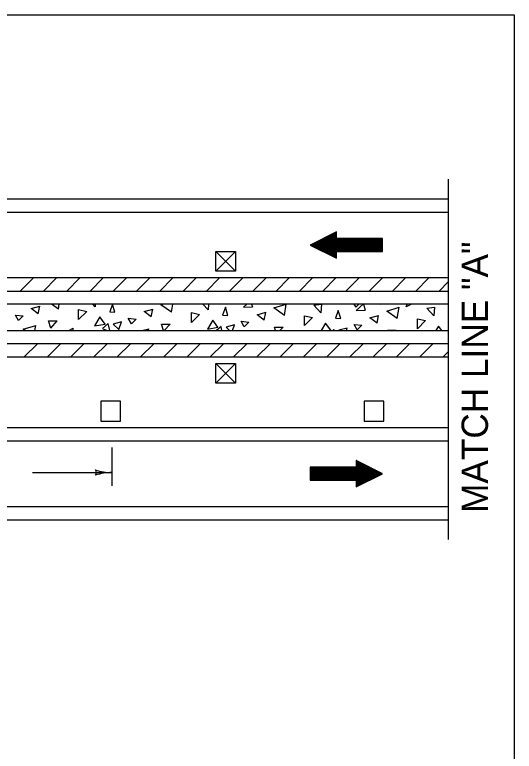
# Model space of a CAD drawing. Extents: x 1007 to 1035.5, y 1000.5 to 1021.5.
# Drawn here: x 1031.7 to 1035.5, y 1015.9 to 1021.5 of the extents above; entities that cross this region are included whole.
import ezdxf

# ---------------------------------------------------------------- set-up
doc = ezdxf.new("R2010")
doc.units = 0
doc.layers.add('Level 1', color=7, linetype='Continuous')
doc.layers.add('Level 10', color=7, linetype='Continuous')

msp = doc.modelspace()

# ---------------------------------------------------------------- linework, layer by layer
at = {"layer": 'Level 1'}
for p, q in [((1035, 1017.5125), (1035, 1020.25)), ((1033.2327, 1019.7006), (1033.3827, 1019.7006)), ((1033.2327, 1019.5506), (1033.2327, 1019.7006)), ((1033.2327, 1019.5506), (1033.3827, 1019.7006)), ((1033.2327, 1019.7006), (1033.3827, 1019.5506)), ((1033.3827, 1019.7006), (1033.3827, 1019.5506)), ((1033.3827, 1019.5506), (1033.2327, 1019.5506)), ((1031.7463, 1019.4), (1031.8463, 1019.5)), ((1031.9231, 1019.4), (1032.0231, 1019.5)), ((1032.0998, 1019.4), (1032.1998, 1019.5)), ((1032.2766, 1019.4), (1032.3766, 1019.5)), ((1032.4534, 1019.4), (1032.5534, 1019.5)), ((1032.6302, 1019.4), (1032.7302, 1019.5)), ((1032.8069, 1019.4), (1032.9069, 1019.5)), ((1032.9838, 1019.4), (1033.0838, 1019.5)), ((1033.1605, 1019.4), (1033.2605, 1019.5)), ((1033.3373, 1019.4), (1033.4373, 1019.5)), ((1033.514, 1019.4), (1033.614, 1019.5)), ((1033.6908, 1019.4), (1033.7908, 1019.5)), ((1033.8676, 1019.4), (1033.9676, 1019.5)), ((1034.0443, 1019.4), (1034.1443, 1019.5)), ((1034.2212, 1019.4), (1034.3212, 1019.5)), ((1034.3979, 1019.4), (1034.4979, 1019.5)), ((1034.5747, 1019.4), (1034.6747, 1019.5)), ((1034.7515, 1019.4), (1034.8515, 1019.5)), ((1034.9283, 1019.4), (1035, 1019.4718)), ((1035, 1019.3), (1030.3558, 1019.3)), ((1031.884, 1019.2273), (1031.8958, 1019.2862)), ((1032.0373, 1019.2627), (1032.0434, 1019.3)), ((1032.3153, 1019.2815), (1032.2983, 1019.3)), ((1032.3167, 1019.3), (1032.3153, 1019.2815)), ((1032.4473, 1019.3), (1032.4262, 1019.2414)), ((1032.4662, 1019.2391), (1032.4474, 1019.3)), ((1032.8952, 1019.2391), (1032.9053, 1019.3)), ((1033.1733, 1019.2579), (1033.1346, 1019.3)), ((1033.1763, 1019.3), (1033.1733, 1019.2579)), ((1033.3053, 1019.2768), (1033.2841, 1019.2178)), ((1033.3242, 1019.2155), (1033.3053, 1019.2768)), ((1033.442, 1019.2768), (1033.4675, 1019.3)), ((1033.442, 1019.2768), (1033.5103, 1019.2792)), ((1033.5041, 1019.3), (1033.5103, 1019.2792)), ((1033.7532, 1019.2155), (1033.7672, 1019.3)), ((1033.9771, 1019.2933), (1034.0333, 1019.3)), ((1034.0313, 1019.2343), (1033.9771, 1019.2933)), ((1034.036, 1019.3), (1034.0313, 1019.2343)), ((1034.2823, 1019.3), (1034.2953, 1019.2768)), ((1034.2953, 1019.2768), (1034.3185, 1019.3)), ((1034.3, 1019.2532), (1034.3513, 1019.3)), ((1034.355, 1019.3), (1034.3683, 1019.2556)), ((1034.4808, 1019.3), (1034.4814, 1019.298)), ((1034.4814, 1019.298), (1034.4834, 1019.3)), ((1034.6111, 1019.1919), (1034.6253, 1019.2768)), ((1034.7181, 1019.3), (1034.6794, 1019.2792)), ((1034.6794, 1019.2792), (1034.6871, 1019.3)), ((1034.835, 1019.2697), (1034.8939, 1019.2768)), ((1034.8939, 1019.2768), (1034.8893, 1019.2108)), ((1032.1904, 1019.1848), (1032.2518, 1019.2462)), ((1032.4262, 1019.2414), (1032.4662, 1019.2391)), ((1032.742, 1019.2038), (1032.7538, 1019.2627)), ((1033.0484, 1019.1613), (1033.1097, 1019.2226)), ((1033.5999, 1019.1802), (1033.6118, 1019.2391)), ((1034.1633, 1019.2532), (1034.1421, 1019.1943)), ((1034.1821, 1019.1919), (1034.1633, 1019.2532)), ((1034.3, 1019.2532), (1034.3683, 1019.2556)), ((1034.8893, 1019.2108), (1034.835, 1019.2697)), ((1031.7332, 1019.1754), (1031.7685, 1019.2108)), ((1031.9783, 1019.1188), (1032.0278, 1019.1731)), ((1032.3507, 1019.2038), (1032.3107, 1019.1353)), ((1032.3908, 1019.1495), (1032.3507, 1019.2038)), ((1032.5157, 1019.166), (1032.4521, 1019.1495)), ((1032.4945, 1019.1071), (1032.5157, 1019.166)), ((1032.5911, 1019.1518), (1032.6265, 1019.1873)), ((1033.2087, 1019.1802), (1033.1686, 1019.1118)), ((1033.2488, 1019.1259), (1033.2087, 1019.1802)), ((1033.2841, 1019.2178), (1033.3242, 1019.2155)), ((1033.9063, 1019.1378), (1033.9676, 1019.199)), ((1034.1421, 1019.1943), (1034.1821, 1019.1919)), ((1034.4579, 1019.1566), (1034.4697, 1019.2155)), ((1034.7643, 1019.1142), (1034.8256, 1019.1754)), ((1031.8576, 1019.1), (1031.8652, 1019.1378)), ((1032.1493, 1019.1), (1032.148, 1019.1188)), ((1032.3107, 1019.1353), (1032.3908, 1019.1495)), ((1032.4143, 1019.1543), (1032.3719, 1019.1165)), ((1032.3743, 1019.1142), (1032.4104, 1019.1)), ((1032.4268, 1019.1), (1032.4143, 1019.1543)), ((1032.4521, 1019.1495), (1032.4945, 1019.1071)), ((1032.7203, 1019.1), (1032.7231, 1019.1142)), ((1032.8406, 1019.1), (1032.8858, 1019.1495)), ((1033.1686, 1019.1118), (1033.2488, 1019.1259)), ((1033.2723, 1019.1307), (1033.2379, 1019.1)), ((1033.2793, 1019.1), (1033.2723, 1019.1307)), ((1033.3737, 1019.1424), (1033.31, 1019.1259)), ((1033.31, 1019.1259), (1033.3359, 1019.1)), ((1033.3583, 1019.1), (1033.3737, 1019.1424)), ((1033.4491, 1019.1283), (1033.4844, 1019.1637)), ((1033.72, 1019.1), (1033.7437, 1019.1259)), ((1034.0666, 1019.1566), (1034.0335, 1019.1)), ((1034.1067, 1019.1023), (1034.0666, 1019.1566)), ((1034.2316, 1019.1188), (1034.168, 1019.1023)), ((1034.2248, 1019.1), (1034.2316, 1019.1188)), ((1034.307, 1019.1048), (1034.3424, 1019.1401)), ((1034.9246, 1019.133), (1034.9053, 1019.1)), ((1034.949, 1019.1), (1034.9246, 1019.133)), ((1030.3558, 1019.1), (1035, 1019.1)), ((1034.0934, 1019.1), (1034.1067, 1019.1023)), ((1034.1303, 1019.1071), (1034.1223, 1019.1)), ((1034.1319, 1019.1), (1034.1303, 1019.1071)), ((1034.168, 1019.1023), (1034.1703, 1019.1)), ((1034.5995, 1019.1), (1034.6017, 1019.1023)), ((1031.7766, 1018.9), (1031.8766, 1019)), ((1031.9534, 1018.9), (1032.0534, 1019)), ((1032.1302, 1018.9), (1032.2302, 1019)), ((1032.3069, 1018.9), (1032.4069, 1019)), ((1032.4838, 1018.9), (1032.5838, 1019)), ((1032.6605, 1018.9), (1032.7605, 1019)), ((1032.8373, 1018.9), (1032.9373, 1019)), ((1033.014, 1018.9), (1033.114, 1019)), ((1033.1908, 1018.9), (1033.2908, 1019)), ((1033.3676, 1018.9), (1033.4676, 1019)), ((1033.5443, 1018.9), (1033.6443, 1019)), ((1033.7212, 1018.9), (1033.8212, 1019)), ((1033.8979, 1018.9), (1033.9979, 1019)), ((1034.0747, 1018.9), (1034.1747, 1019)), ((1034.2515, 1018.9), (1034.3515, 1019)), ((1034.4283, 1018.9), (1034.5283, 1019)), ((1034.605, 1018.9), (1034.705, 1019)), ((1034.7818, 1018.9), (1034.8818, 1019)), ((1034.9586, 1018.9), (1035, 1018.9414)), ((1033.2327, 1018.85), (1033.3827, 1018.85)), ((1033.2327, 1018.7), (1033.2327, 1018.85)), ((1033.2327, 1018.7), (1033.3827, 1018.85)), ((1033.2327, 1018.85), (1033.3827, 1018.7)), ((1033.3827, 1018.85), (1033.3827, 1018.7)), ((1033.3827, 1018.7), (1033.2327, 1018.7)), ((1032.442, 1018.2125), (1032.442, 1017.921))]:
    msp.add_line(p, q, dxfattribs=at)
for points in [[(1007.5, 1019.1625), (1010.3558, 1019.1625), (1015.3492, 1019.4625), (1030.3558, 1020.1), (1035, 1020.1)], [(1007.5, 1019.0625), (1010.3588, 1019.0625), (1015.3543, 1019.3627), (1030.3578, 1020), (1035, 1020)], [(1034.1253, 1019.8375), (1034.15, 1019.8375)], [(1034.1352, 1019.8425), (1034.15, 1019.8425)], [(1034.1452, 1019.8475), (1034.15, 1019.8475)], [(1034.0157, 1019.7825), (1034.5, 1019.7825)], [(1034.0256, 1019.7875), (1034.5, 1019.7875)], [(1034.0356, 1019.7925), (1034.5, 1019.7925)], [(1034.0455, 1019.7975), (1034.5, 1019.7975)], [(1034.0555, 1019.8025), (1034.15, 1019.8025)], [(1034.0654, 1019.8075), (1034.15, 1019.8075)], [(1034.0654, 1019.8075), (1034.15, 1019.8075)], [(1034.0754, 1019.8125), (1034.15, 1019.8125)], [(1034.0854, 1019.8175), (1034.15, 1019.8175)], [(1034.0953, 1019.8225), (1034.15, 1019.8225)], [(1034.1053, 1019.8275), (1034.15, 1019.8275)], [(1034.1153, 1019.8325), (1034.15, 1019.8325)], [(1033.9542, 1019.7475), (1034.5, 1019.7475)], [(1033.9558, 1019.7525), (1034.5, 1019.7525)], [(1033.9642, 1019.7425), (1034.5, 1019.7425)], [(1033.9642, 1019.7425), (1034.5, 1019.7425)], [(1033.9658, 1019.7575), (1034.5, 1019.7575)], [(1033.9743, 1019.7375), (1034.5, 1019.7375)], [(1033.9758, 1019.7625), (1034.5, 1019.7625)], [(1033.9843, 1019.7325), (1034.5, 1019.7325)], [(1033.9858, 1019.7675), (1034.5, 1019.7675)], [(1033.9943, 1019.7275), (1034.5, 1019.7275)], [(1033.9958, 1019.7725), (1034.5, 1019.7725)], [(1034.0057, 1019.7775), (1034.5, 1019.7775)], [(1034.0043, 1019.7225), (1034.5, 1019.7225)], [(1034.0143, 1019.7175), (1034.5, 1019.7175)], [(1034.0244, 1019.7125), (1034.5, 1019.7125)], [(1034.0344, 1019.7075), (1034.5, 1019.7075)], [(1034.0445, 1019.7025), (1034.5, 1019.7025)], [(1034.0495, 1019.7), (1034.5, 1019.7)], [(1034.0595, 1019.695), (1034.15, 1019.695)], [(1034.0696, 1019.69), (1034.15, 1019.69)], [(1034.0796, 1019.685), (1034.15, 1019.685)], [(1034.0897, 1019.68), (1034.15, 1019.68)], [(1034.0997, 1019.675), (1034.15, 1019.675)], [(1034.1098, 1019.67), (1034.15, 1019.67)], [(1034.1198, 1019.665), (1034.15, 1019.665)], [(1034.1298, 1019.66), (1034.15, 1019.66)], [(1034.1398, 1019.655), (1034.15, 1019.655)], [(1034.1498, 1019.65), (1034.15, 1019.65)], [(1035, 1019.5), (1030.3558, 1019.5), (1015.3492, 1018.8625), (1010.2558, 1018.5565)], [(1014.9751, 1018.7399), (1015.3543, 1018.7627), (1030.3578, 1019.4), (1035, 1019.4)], [(1031.884, 1019.2273), (1031.8298, 1019.2673), (1031.8958, 1019.2862)], [(1032.0373, 1019.2627), (1031.9843, 1019.3)], [(1032.8952, 1019.2391), (1032.815, 1019.2957), (1032.8295, 1019.3)], [(1033.7532, 1019.2155), (1033.673, 1019.2721), (1033.7662, 1019.3)], [(1034.6111, 1019.1919), (1034.5309, 1019.2485), (1034.6253, 1019.2768)], [(1032.1904, 1019.1848), (1032.1904, 1019.2603), (1032.2518, 1019.2462)], [(1032.742, 1019.2038), (1032.6878, 1019.2438), (1032.7538, 1019.2627)], [(1033.0484, 1019.1613), (1033.0484, 1019.2367), (1033.1097, 1019.2226)], [(1033.5999, 1019.1802), (1033.5458, 1019.2202), (1033.6118, 1019.2391)], [(1031.7332, 1019.1754), (1031.7096, 1019.2178), (1031.7685, 1019.2108)], [(1031.9783, 1019.1188), (1031.9618, 1019.1731), (1032.0278, 1019.1731)], [(1032.5911, 1019.1518), (1032.5676, 1019.1943), (1032.6265, 1019.1873)], [(1033.4491, 1019.1283), (1033.4255, 1019.1708), (1033.4844, 1019.1637)], [(1033.9063, 1019.1378), (1033.9063, 1019.2132), (1033.9676, 1019.199)], [(1034.4579, 1019.1566), (1034.4037, 1019.1967), (1034.4697, 1019.2155)], [(1034.7643, 1019.1142), (1034.7643, 1019.1896), (1034.8256, 1019.1754)], [(1031.7852, 1019.1), (1031.7685, 1019.1118), (1031.8652, 1019.1378)], [(1032.1157, 1019.1), (1032.148, 1019.1188)], [(1032.6703, 1019.1), (1032.7231, 1019.1142)], [(1032.8348, 1019.1), (1032.8198, 1019.1495), (1032.8858, 1019.1495)], [(1033.6857, 1019.1), (1033.6778, 1019.1259), (1033.7437, 1019.1259)], [(1034.307, 1019.1048), (1034.2835, 1019.1472), (1034.3424, 1019.1401)], [(1034.5364, 1019.1), (1034.5357, 1019.1023), (1034.6017, 1019.1023)], [(1035, 1019), (1030.3558, 1019), (1020.3558, 1018.3625), (1015.3524, 1018.3625)], [(1007.5, 1018.2625), (1020.3589, 1018.2625), (1030.3589, 1018.9), (1035, 1018.9)], [(1030.3589, 1018.3625), (1035, 1018.3625)], [(1030.3589, 1018.2625), (1035, 1018.2625)], [(1034.3002, 1018.1121), (1034.3, 1018.1121)], [(1034.3102, 1018.1071), (1034.3, 1018.1071)], [(1034.3202, 1018.1021), (1034.3, 1018.1021)], [(1034.4005, 1018.0621), (1033.95, 1018.0621)], [(1034.4055, 1018.0596), (1033.95, 1018.0596)], [(1034.4156, 1018.0546), (1033.95, 1018.0546)], [(1034.4256, 1018.0496), (1033.95, 1018.0496)], [(1034.3303, 1018.0971), (1034.3, 1018.0971)], [(1034.3403, 1018.0921), (1034.3, 1018.0921)], [(1034.3503, 1018.0871), (1034.3, 1018.0871)], [(1034.3603, 1018.0821), (1034.3, 1018.0821)], [(1034.3704, 1018.0771), (1034.3, 1018.0771)], [(1034.3804, 1018.0721), (1034.3, 1018.0721)], [(1034.3905, 1018.0671), (1034.3, 1018.0671)], [(1031.8387, 1018.021), (1032.442, 1018.021)], [(1034.4357, 1018.0446), (1033.95, 1018.0446)], [(1034.4457, 1018.0396), (1033.95, 1018.0396)], [(1034.4558, 1018.0346), (1033.95, 1018.0346)], [(1034.4658, 1018.0296), (1033.95, 1018.0296)], [(1034.4758, 1018.0246), (1033.95, 1018.0246)], [(1034.4858, 1018.0196), (1033.95, 1018.0196)], [(1034.4858, 1018.0196), (1033.95, 1018.0196)], [(1034.4958, 1018.0146), (1033.95, 1018.0146)], [(1034.4942, 1018.0096), (1033.95, 1018.0096)], [(1034.4842, 1018.0046), (1033.95, 1018.0046)], [(1034.4743, 1017.9996), (1033.95, 1017.9996)], [(1034.4643, 1017.9946), (1033.95, 1017.9946)], [(1034.4543, 1017.9896), (1033.95, 1017.9896)], [(1034.4443, 1017.9846), (1033.95, 1017.9846)], [(1034.4343, 1017.9796), (1033.95, 1017.9796)], [(1034.4244, 1017.9746), (1033.95, 1017.9746)], [(1034.4144, 1017.9696), (1033.95, 1017.9696)], [(1034.4045, 1017.9646), (1033.95, 1017.9646)], [(1034.3945, 1017.9596), (1034.3, 1017.9596)], [(1034.3846, 1017.9546), (1034.3, 1017.9546)], [(1034.3846, 1017.9546), (1034.3, 1017.9546)], [(1034.3746, 1017.9496), (1034.3, 1017.9496)], [(1034.3646, 1017.9446), (1034.3, 1017.9446)], [(1034.3547, 1017.9396), (1034.3, 1017.9396)], [(1034.3447, 1017.9346), (1034.3, 1017.9346)], [(1034.3348, 1017.9296), (1034.3, 1017.9296)], [(1034.3248, 1017.9246), (1034.3, 1017.9246)], [(1034.3148, 1017.9196), (1034.3, 1017.9196)], [(1034.3048, 1017.9146), (1034.3, 1017.9146)], [(1007.4932, 1017.7625), (1035, 1017.7625)], [(1007.5, 1017.6625), (1035, 1017.6625)]]:
    msp.add_lwpolyline(points, dxfattribs=at)
for points in [[(1033.95, 1019.7496), (1034.15, 1019.6499), (1034.15, 1019.6999), (1034.5, 1019.6999), (1034.5, 1019.8), (1034.15, 1019.8), (1034.15, 1019.85)], [(1032.3589, 1018.4125), (1032.5089, 1018.4125), (1032.5089, 1018.5625), (1032.3589, 1018.5625)], [(1034.3589, 1018.4125), (1034.5089, 1018.4125), (1034.5089, 1018.5625), (1034.3589, 1018.5625)], [(1034.5, 1018.0125), (1034.3, 1018.1122), (1034.3, 1018.0622), (1033.95, 1018.0622), (1033.95, 1017.9621), (1034.3, 1017.9621), (1034.3, 1017.9121)]]:
    msp.add_lwpolyline(points, close=True, dxfattribs=at)
for centre, radius, start, end in [((1032.2935, 1018.021), 0.0312, 318.7746, 40.8913), ((1032.442, 1017.6304), 0.3906, 90, 108.6688), ((1032.442, 1018.4116), 0.3906, 251.3472, 269.9939), ((1032.442, 1017.6304), 0.3906, 89.9878, 90)]:
    msp.add_arc(centre, radius, start, end, dxfattribs=at)
at = {"layer": 'Level 10'}
for p, q in [((1007, 1021.5), (1035.5, 1021.5)), ((1035.5, 1021.5), (1035.5, 1000.5))]:
    msp.add_line(p, q, dxfattribs=at)

# ---------------------------------------------------------------- texts
at = {"layer": 'Level 1'}
msp.add_text('MATCH LINE "A"', height=0.2, rotation=90, dxfattribs=at).set_placement((1035.3, 1017.7143))

doc.saveas('drawing.dxf')
